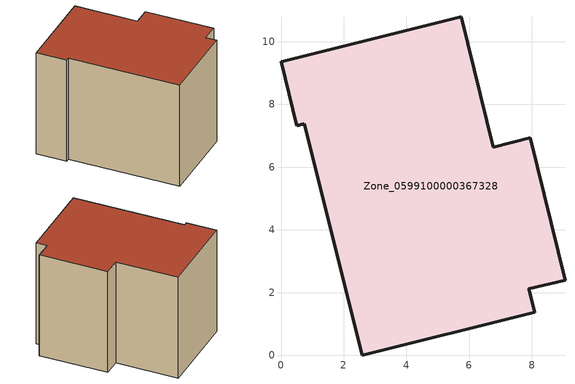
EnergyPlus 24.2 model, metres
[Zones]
Zone_0599100000367328
 floor ground (C_G): 0,9.36 5.74,10.79 6.78,6.64 7.94,6.93 9.06,2.4 7.9,2.12 8.09,1.37 2.59,0 0.75,7.39 0.5,7.33 z0
 wall outside (C_F): 2.59,0 8.09,1.37 7.9,2.12 9.06,2.4 7.94,6.93 6.78,6.64 5.74,10.79 0,9.36 0.5,7.33 0.75,7.39 2.59,0 z0:7.46
 roof outside (C_R): 0,9.36 0.5,7.33 0.75,7.39 2.59,0 8.09,1.37 7.9,2.12 9.06,2.4 7.94,6.93 6.78,6.64 5.74,10.79 z7.46
[BUILDING]
Pand.0599100000367328: North Axis=0; Terrain=City; Loads Convergence Tolerance Value=0.04; Temperature Convergence Tolerance Value=0.4; Solar Distribution=FullExterior; Maximum Number of Warmup Days=25; Minimum Number of Warmup Days=1
[Site:Location]
Rotterdam.The.Hague.AP_ZH_NLD Design_Conditions: Latitude=51.96; Longitude=4.45; Time Zone=1; Elevation=-4.5
[SITE:GROUNDTEMPERATURE:BUILDINGSURFACE]
18, 18, 18, 18, 18, 18, 18, 18, 18, 18, 18, 18
[MATERIAL] Thermal Absorptance=0.9; Solar Absorptance=0.7; Visible Absorptance=0.7
Name | Roughness | Thickness | Conductivity | Density | Specific Heat
G.TC.1992-2005 | MediumSmooth | 0.15 | 0.06 | 540 | 1210
F.TC.1992-2005 | Rough | 0.3 | 0.12 | 1920 | 840
R.TC.1992-2005 | MediumRough | 0.2 | 0.08 | 1500 | 1000
[CONSTRUCTION]
C_G: G.TC.1992-2005
C_F: F.TC.1992-2005
C_R: R.TC.1992-2005
[ZONE]
Zone_0599100000367328: Type=1; Multiplier=1; Ceiling Height=Autocalculate; Volume=Autocalculate; Floor Area=autocalculate; Part of Total Floor Area=Yes
[ZONEINFILTRATION:DESIGNFLOWRATE]
Infil_Zone_0599100000367328: Zone or ZoneList or Space or SpaceList=Zone_0599100000367328; Schedule=AlwaysOn; Design Flow Rate Calculation Method=Flow/Area; Flow Rate per Floor Area=0.0015; Constant Term Coefficient=1; Temperature Term Coefficient=0; Velocity Term Coefficient=0; Velocity Squared Term Coefficient=0
[HVACTEMPLATE:ZONE:IDEALLOADSAIRSYSTEM]
Zone_0599100000367328: Maximum Heating Supply Air Temperature=50; Minimum Cooling Supply Air Temperature=13; Maximum Heating Supply Air Humidity Ratio=0.0156; Minimum Cooling Supply Air Humidity Ratio=0.0077; Heating Limit=NoLimit; Cooling Limit=NoLimit; Dehumidification Control Type=ConstantSensibleHeatRatio; Cooling Sensible Heat Ratio=0.7; Dehumidification Setpoint=60; Humidification Control Type=None; Humidification Setpoint=30; Outdoor Air Method=None; Outdoor Air Flow Rate per Person=0.00944; Outdoor Air Flow Rate per Zone Floor Area=0; Outdoor Air Flow Rate per Zone=0; Demand Controlled Ventilation Type=None; Outdoor Air Economizer Type=NoEconomizer; Heat Recovery Type=None; Sensible Heat Recovery Effectiveness=0.7; Latent Heat Recovery Effectiveness=0.65
[ZONECONTROL:THERMOSTAT]
ThermostatControl_Zone_0599100000367328: Zone or ZoneList=Zone_0599100000367328; Control Type Schedule=DualSetpointControlType; Control 1=Thermostat_Zone_0599100000367328; Temperature Difference Between Cutout And Setpoint=0
[THERMOSTATSETPOINT:DUALSETPOINT]
Thermostat_Zone_0599100000367328: Heating Setpoint Temperature Schedule=HeatingSetpoint_Zone_0599100000367328; Cooling Setpoint Temperature Schedule=CoolingSetpoint_Zone_0599100000367328
[SCHEDULE:COMPACT]
HeatingSetpoint_Zone_0599100000367328: Through: 12/31, For: AllDays, Until: 24:00, 21
CoolingSetpoint_Zone_0599100000367328: Through: 12/31, For: AllDays, Until: 24:00, 24
DualSetpointControlType: Through: 12/31, For: AllDays, Until: 24:00, 4
AlwaysOn: Through: 12/31, For: AllDays, Until: 24:00, 1
